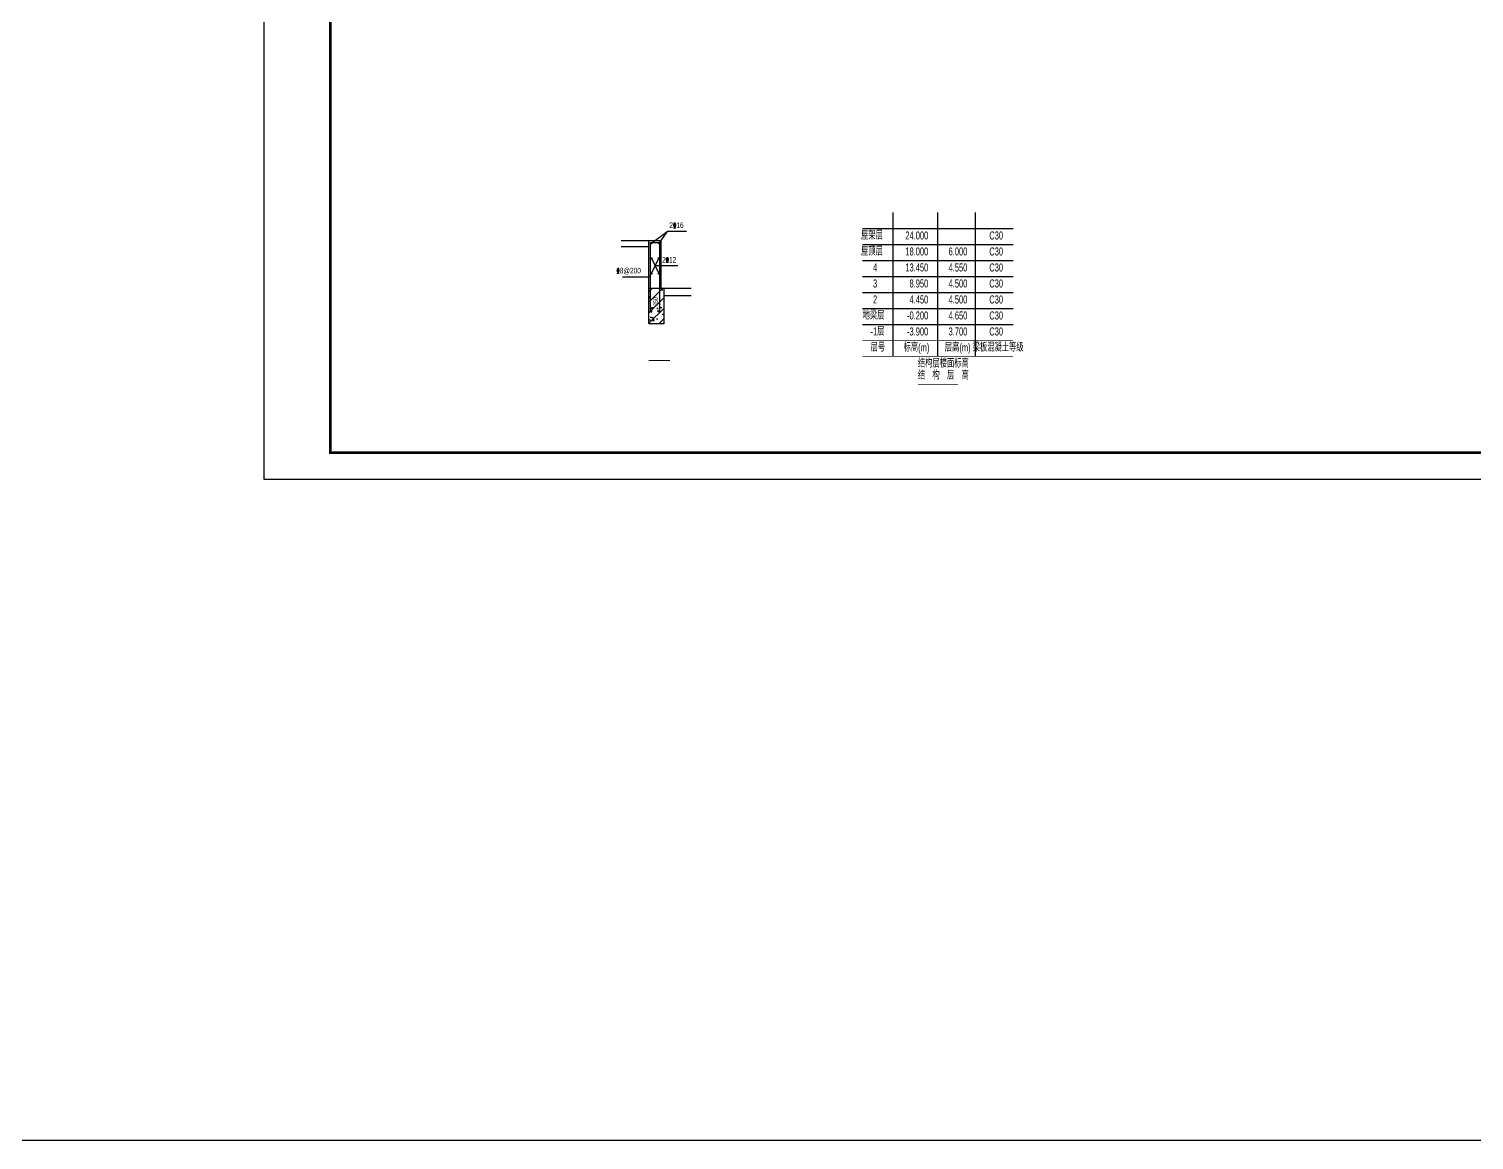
# Model space of a CAD drawing. Extents: x -695511 to 885008, y -751583 to -95266.
# Drawn here: x -264887 to -183626, y -590852 to -528360 of the extents above; entities that cross this region are included whole.
import ezdxf
from ezdxf.enums import TextEntityAlignment as Align

# ---------------------------------------------------------------- set-up
doc = ezdxf.new("R2010")
doc.units = 0
doc.header["$LTSCALE"] = 1000
doc.header["$MEASUREMENT"] = 0
for name, color, linetype in [('6', 6, 'Continuous'), ('_0', 7, 'Continuous'), ('link', 6, 'Continuous'), ('PUB_TITLE', 4, 'Continuous'), ('建-图名', 3, 'Continuous'), ('梁楼面标高', 7, 'Continuous')]:
    doc.layers.add(name, color=color, linetype=linetype)
doc.layers.add('梁原位标注', color=7, linetype='Continuous', lineweight=18)
doc.styles.add('GS_Rein', font='GS_TXT.shx', dxfattribs={"width": 0.7, "bigfont": 'GS_HZTXT.shx'})
doc.styles.add('样式 1', font='GS_TXT.shx', dxfattribs={"width": 0.7, "height": 375, "bigfont": 'yjkchn.shx'})

# ---------------------------------------------------------------- blocks, each defined once
blk = doc.blocks.new('梁板层高表')
at = {"layer": '梁楼面标高'}
for p, q in [((-1049101, -613243), (-1049101, -607849)), ((-1047421, -613243), (-1047421, -607849)), ((-1046011, -613243), (-1046011, -607849)), ((-1050241, -608443), (-1044601, -608443)), ((-1050241, -609043), (-1044601, -609043)), ((-1050241, -609643), (-1044601, -609643)), ((-1050241, -610243), (-1044601, -610243)), ((-1050241, -610843), (-1044601, -610843)), ((-1050241, -611443), (-1044601, -611443)), ((-1050241, -612043), (-1044601, -612043))]:
    blk.add_line(p, q, dxfattribs=at)
at = {"layer": '梁楼面标高', "const_width": 30}
for points in [[(-1050241, -612643), (-1044601, -612643)], [(-1050241, -613243), (-1044601, -613243)], [(-1048171, -614293), (-1046671, -614293)]]:
    blk.add_lwpolyline(points, dxfattribs=at)
at = {"layer": '梁楼面标高', "style": 'GS_Rein', "width": 0.7}
for s, p in [('屋架层', (-1049482, -608949)), ('24.000', (-1047781, -608949)), ('C30', (-1044977, -608949)), ('屋顶层', (-1049482, -609549)), ('18.000', (-1047781, -609549)), ('6.000', (-1046317, -609549)), ('C30', (-1044977, -609549)), ('4', (-1049695, -610149)), ('13.450', (-1047781, -610149)), ('4.550', (-1046317, -610149)), ('C30', (-1044977, -610149)), ('3', (-1049695, -610749)), ('8.950', (-1047781, -610749)), ('4.500', (-1046317, -610749)), ('C30', (-1044977, -610749)), ('2', (-1049695, -611349)), ('4.450', (-1047781, -611349)), ('4.500', (-1046317, -611349)), ('C30', (-1044977, -611349)), ('地梁层', (-1049424, -611949)), ('-0.200', (-1047781, -611949)), ('4.650', (-1046317, -611949)), ('C30', (-1044977, -611949)), ('-1层', (-1049424, -612549)), ('-3.900', (-1047781, -612549)), ('3.700', (-1046317, -612549)), ('C30', (-1044977, -612549))]:
    blk.add_text(s, height=300, dxfattribs=at).set_placement(p, align=Align.BOTTOM_RIGHT)
for s, p in [('层号', (-1049671, -613149)), (' 标高(m)', (-1048261, -613149)), (' 层高(m)', (-1046716, -613149)), (' 梁板混凝土等级', (-1045201, -613149))]:
    blk.add_text(s, height=300, dxfattribs=at).set_placement(p, align=Align.BOTTOM_CENTER)
for s, p in [('结构层楼面标高', (-1048171, -613749)), ('结\u3000构\u3000层\u3000高', (-1048171, -614199))]:
    blk.add_text(s, height=300, dxfattribs=at).set_placement(p, align=Align.BOTTOM_LEFT)

msp = doc.modelspace()

# ---------------------------------------------------------------- hatches: boundary and pattern name
at = {"layer": '6'}
h = msp.add_hatch(color=256, dxfattribs=at)
h.dxf.hatch_style = 1
edge = h.paths.add_edge_path()
edge.add_arc((-229884.2, -540415.3), 32, 0, 360)
h = msp.add_hatch(color=256, dxfattribs=at)
h.dxf.hatch_style = 1
edge = h.paths.add_edge_path()
edge.add_arc((-229884.2, -540415.3), 32, 0, 360)
h = msp.add_hatch(color=256, dxfattribs=at)
h.dxf.hatch_style = 1
edge = h.paths.add_edge_path()
edge.add_arc((-229472.1, -540415.3), 32, 0, 360)
h = msp.add_hatch(color=256, dxfattribs=at)
h.dxf.hatch_style = 1
edge = h.paths.add_edge_path()
edge.add_arc((-229472.1, -540415.3), 32, 0, 360)
h = msp.add_hatch(color=256, dxfattribs=at)
h.dxf.hatch_style = 1
edge = h.paths.add_edge_path()
edge.add_arc((-229884.2, -541262.2), 32, 0, 360)
h = msp.add_hatch(color=256, dxfattribs=at)
h.dxf.hatch_style = 1
edge = h.paths.add_edge_path()
edge.add_arc((-229884.2, -541262.2), 32, 0, 360)
h = msp.add_hatch(color=256, dxfattribs=at)
h.dxf.hatch_style = 1
edge = h.paths.add_edge_path()
edge.add_arc((-229472.1, -541262.2), 32, 0, 360)
h = msp.add_hatch(color=256, dxfattribs=at)
h.dxf.hatch_style = 1
edge = h.paths.add_edge_path()
edge.add_arc((-229472.1, -541262.2), 32, 0, 360)
h = msp.add_hatch(color=256, dxfattribs=at)
h.dxf.hatch_style = 1
edge = h.paths.add_edge_path()
edge.add_arc((-229884.2, -542122.3), 32, 0, 360)
h = msp.add_hatch(color=256, dxfattribs=at)
h.dxf.hatch_style = 1
edge = h.paths.add_edge_path()
edge.add_arc((-229884.2, -542122.3), 32, 0, 360)
h = msp.add_hatch(color=256, dxfattribs=at)
h.dxf.hatch_style = 1
edge = h.paths.add_edge_path()
edge.add_arc((-229472.1, -542122.3), 32, 0, 360)
h = msp.add_hatch(color=256, dxfattribs=at)
h.dxf.hatch_style = 1
edge = h.paths.add_edge_path()
edge.add_arc((-229472.1, -542122.3), 32, 0, 360)
at = {"layer": '_0'}
h = msp.add_hatch(dxfattribs=at)
h.set_pattern_fill('钢筋混凝土', scale=166.5, pattern_type=2)
h.set_pattern_definition([(45, (-1573870.82, 2047065.94), (-294.3332, 294.3332), []), (50, (-1573870.8, 2047065.9), (1194.2382, -104.4823), [124.875, -1373.625]), (355, (-1573870.8, 2047065.9), (-231.02097, 1252.3999), [99.9, -1098.9]), (100.4514, (-1573771.3, 2047057.2), (963.2181, 1147.91684), [106.1274, -1167.4016]), (46.1842, (-1573870.8, 2047399), (1776.95635, -275.58916), [187.3125, -2060.4375]), (96.6356, (-1573722.7, 2047376), (1556.2134, 1621.9063), [159.1911, -1751.1021]), (351.1842, (-1573870.8, 2047399), (1556.2121, 1621.9075), [149.85, -1648.35]), (21, (-1573704.3, 2047315.7), (993.85024, -670.36045), [124.875, -1373.625]), (326, (-1573704.3, 2047315.7), (405.12003, 1207.3748), [99.9, -1098.9]), (71.4514, (-1573621.5, 2047259.8), (1398.97068, 537.01328), [106.1274, -1167.4016]), (37.5, (-1573870.82, 2047065.94), (20.24616, 554.268267), [0, -1085.58, 0, -1115.55, 0, -1103.0625]), (7.5, (-1573870.8, 2047065.94), (438.01078, 656.6955), [0, -636.03, 0, -1060.605, 0, -420.4125]), (327.5, (-1574242.1, 2047065.94), (888.814356, -37.55386), [0, -416.25, 0, -1298.7, 0, -1723.275]), (317.5, (-1574408.6, 2047065.9), (971.00497, 166.6748), [0, -541.125, 0, -862.47, 0, -1223.775])])
h.paths.add_polyline_path([(-229188.5, -542947.5), (-229271.8, -542947.5), (-229937.8, -542947.5), (-230021, -542947.5), (-230021, -544945.5), (-229188.5, -544945.5), (-229188.5, -543347.1)])
h = msp.add_hatch(dxfattribs=at)
h.set_pattern_fill('钢筋混凝土', scale=166.5, pattern_type=2)
h.set_pattern_definition([(45, (-1573870.82, 2047065.94), (-294.3332, 294.3332), []), (50, (-1573870.8, 2047065.9), (1194.2382, -104.4823), [124.875, -1373.625]), (355, (-1573870.8, 2047065.9), (-231.02097, 1252.3999), [99.9, -1098.9]), (100.4514, (-1573771.3, 2047057.2), (963.2181, 1147.91684), [106.1274, -1167.4016]), (46.1842, (-1573870.8, 2047399), (1776.95635, -275.58916), [187.3125, -2060.4375]), (96.6356, (-1573722.7, 2047376), (1556.2134, 1621.9063), [159.1911, -1751.1021]), (351.1842, (-1573870.8, 2047399), (1556.2121, 1621.9075), [149.85, -1648.35]), (21, (-1573704.3, 2047315.7), (993.85024, -670.36045), [124.875, -1373.625]), (326, (-1573704.3, 2047315.7), (405.12003, 1207.3748), [99.9, -1098.9]), (71.4514, (-1573621.5, 2047259.8), (1398.97068, 537.01328), [106.1274, -1167.4016]), (37.5, (-1573870.82, 2047065.94), (20.24616, 554.268267), [0, -1085.58, 0, -1115.55, 0, -1103.0625]), (7.5, (-1573870.8, 2047065.94), (438.01078, 656.6955), [0, -636.03, 0, -1060.605, 0, -420.4125]), (327.5, (-1574242.1, 2047065.94), (888.814356, -37.55386), [0, -416.25, 0, -1298.7, 0, -1723.275]), (317.5, (-1574408.6, 2047065.9), (971.00497, 166.6748), [0, -541.125, 0, -862.47, 0, -1223.775])])
h.paths.add_polyline_path([(-229188.5, -542947.5), (-229271.8, -542947.5), (-229937.8, -542947.5), (-230021, -542947.5), (-230021, -544945.5), (-229188.5, -544945.5), (-229188.5, -543347.1)])

# ---------------------------------------------------------------- linework, layer by layer
at = {"layer": '6'}
for points in [[(-229937.8, -544279.5), (-229937.8, -540366.8), (-229421.8, -540366.8), (-229421.8, -544279.5)], [(-229937.8, -544279.5), (-229937.8, -540366.8), (-229421.8, -540366.8), (-229421.8, -544279.5)], [(-229937.8, -544279.5), (-229854.5, -544279.5), (-229854.5, -544162.9)], [(-229937.8, -544279.5), (-229854.5, -544279.5), (-229854.5, -544162.9)], [(-229421.8, -544279.5), (-229505, -544279.5), (-229505, -544162.9)], [(-229421.8, -544279.5), (-229505, -544279.5), (-229505, -544162.9)]]:
    msp.add_lwpolyline(points, dxfattribs=at)
for centre in [(-229884.2, -540415.3), (-229884.2, -540415.3), (-229472.1, -540415.3), (-229472.1, -540415.3), (-229884.2, -541262.2), (-229884.2, -541262.2), (-229472.1, -541262.2), (-229472.1, -541262.2), (-229884.2, -542122.3), (-229884.2, -542122.3), (-229472.1, -542122.3), (-229472.1, -542122.3)]:
    msp.add_circle(centre, 32, dxfattribs=at)
at = {"layer": '_0'}
for points in [[(-229338.5, -542947.5), (-229338.5, -540283.5), (-231587.3, -540283.5)], [(-229338.5, -542947.5), (-229338.5, -540283.5), (-231587.3, -540283.5)], [(-230021, -542947.5), (-230021, -540283.5)], [(-230021, -542947.5), (-230021, -540283.5)], [(-229884.2, -540415.3), (-229001, -539762.7), (-229472.1, -540415.3)], [(-229884.2, -540415.3), (-229001, -539762.7), (-229472.1, -540415.3)], [(-227913.7, -539762.7), (-229001, -539762.7)], [(-227913.7, -539762.7), (-229001, -539762.7)], [(-230021, -540616.5), (-231587.3, -540616.5)], [(-230021, -540616.5), (-231587.3, -540616.5)], [(-229884.2, -541262.2), (-229472.1, -542122.3)], [(-229884.2, -542122.3), (-229472.1, -541262.2)], [(-229884.2, -541262.2), (-229472.1, -542122.3)], [(-229884.2, -542122.3), (-229472.1, -541262.2)], [(-228405.6, -541692.3), (-229678.1, -541692.3)], [(-228405.6, -541692.3), (-229678.1, -541692.3)], [(-229937.8, -542323.1), (-231508.5, -542323.1)], [(-229937.8, -542323.1), (-231508.5, -542323.1)], [(-229188.5, -542947.5), (-227656.3, -542947.5)], [(-229188.5, -542947.5), (-227656.3, -542947.5)], [(-229188.5, -543347.1), (-227656.3, -543347.1)], [(-229188.5, -543347.1), (-227656.3, -543347.1)]]:
    msp.add_lwpolyline(points, dxfattribs=at)
msp.add_lwpolyline([(-230021, -542947.5), (-229188.5, -542947.5), (-229188.5, -544945.5), (-230021, -544945.5)], close=True, dxfattribs=at)
msp.add_lwpolyline([(-230021, -542947.5), (-229188.5, -542947.5), (-229188.5, -544945.5), (-230021, -544945.5)], close=True, dxfattribs=at)
at = {"layer": 'link', "const_width": 50}
msp.add_lwpolyline([(-218007, -542277), (-209547, -542277)], dxfattribs=at)
at = {"layer": 'link'}
msp.add_lwpolyline([(-695511, -590852), (885008, -590852)], dxfattribs=at)
at = {"layer": 'PUB_TITLE'}
msp.add_lwpolyline([(-251683.5, -553682.5), (-94033.5, -553682.5), (-94033.5, -464582.5), (-251683.5, -464582.5)], close=True, dxfattribs=at)
at = {"layer": 'PUB_TITLE', "const_width": 150}
msp.add_lwpolyline([(-247933.5, -552182.5), (-95533.5, -552182.5), (-95533.5, -466082.5), (-247933.5, -466082.5)], close=True, dxfattribs=at)
at = {"layer": '建-图名', "const_width": 70}
msp.add_lwpolyline([(-230040.7, -547010.6), (-228831.7, -547010.6)], dxfattribs=at)
msp.add_lwpolyline([(-230040.7, -547010.6), (-228831.7, -547010.6)], dxfattribs=at)

# ---------------------------------------------------------------- block references
at = {"xscale": 1.5, "yscale": 1.5, "zscale": 1.5}
msp.add_blockref('梁板层高表', (1357354.3, 373087), dxfattribs=at)

# ---------------------------------------------------------------- texts
at = {"layer": '梁原位标注', "style": '样式 1', "width": 0.7}
for s, p in [('2%%13216', (-228077.4, -539651.4)), ('2%%13216', (-228077.4, -539651.4)), ('2%%13212', (-228485.8, -541597.5)), ('2%%13212', (-228485.8, -541597.5)), ('%%1328@200', (-230477.5, -542203.6)), ('%%1328@200', (-230477.5, -542203.6))]:
    msp.add_text(s, height=312.5, dxfattribs=at).set_placement(p, align=Align.BOTTOM_RIGHT)
msp.add_text('350', height=250, rotation=90, dxfattribs=at).set_placement((-229773.9, -543694.3), align=Align.TOP_CENTER)
msp.add_text('350', height=250, rotation=90, dxfattribs=at).set_placement((-229773.9, -543694.3), align=Align.TOP_CENTER)

doc.saveas('drawing.dxf')
